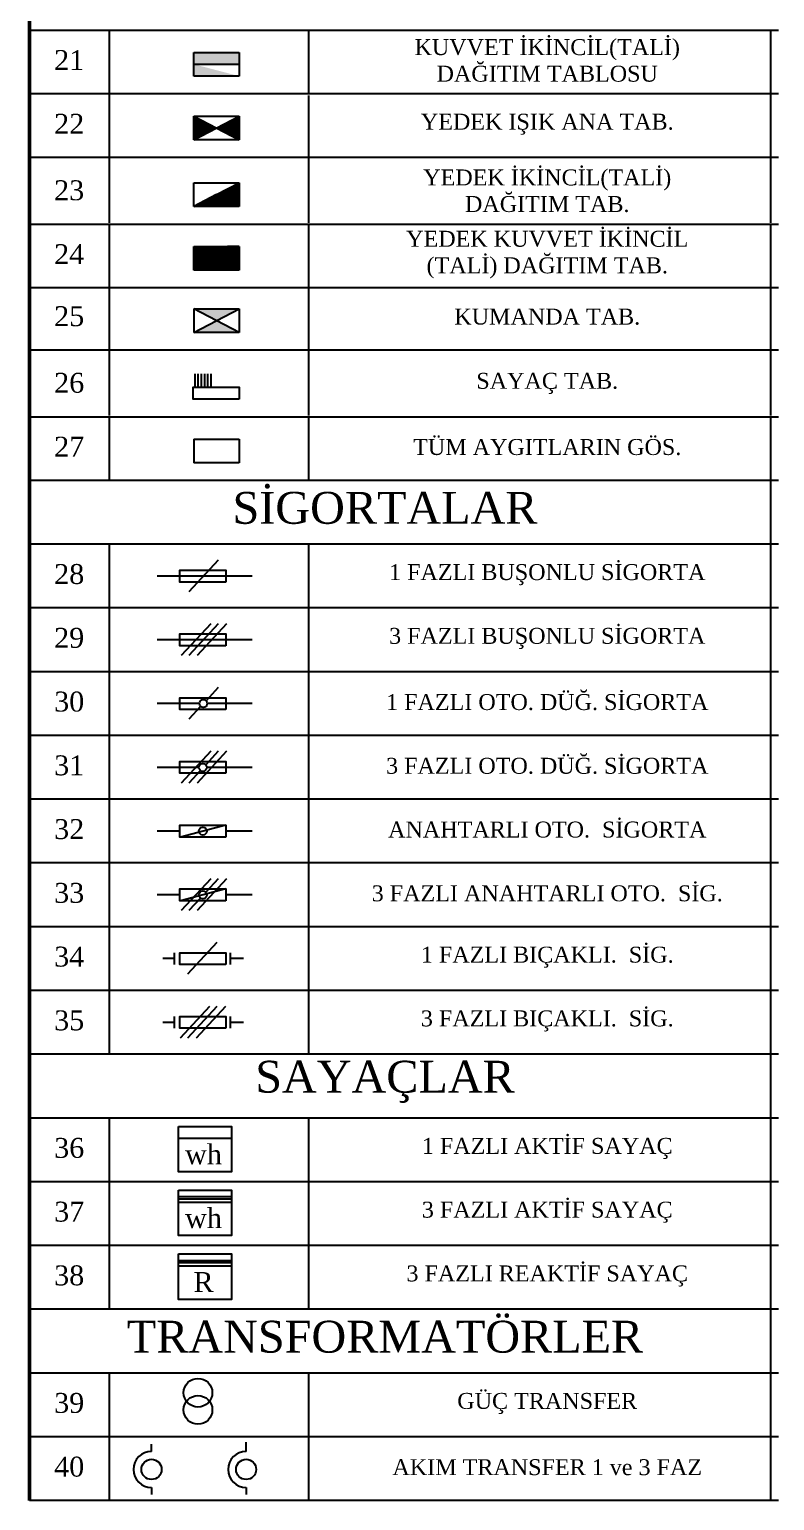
# Model space of a CAD drawing. Extents: x 17098 to 26368, y -5184 to -2184.
# Drawn here: x 24207 to 24567, y -4504 to -3794 of the extents above; entities that cross this region are included whole.
import ezdxf

# ---------------------------------------------------------------- set-up
doc = ezdxf.new("R2010")
doc.units = 0
doc.header["$MEASUREMENT"] = 0
doc.layers.get('0').update_dxf_attribs({"linetype": 'CONTINUOUS'})
doc.layers.add('priz', color=170, linetype='CONTINUOUS', lineweight=50)
doc.layers.add('TEFRIS', color=9, linetype='CONTINUOUS')
doc.styles.get("Standard").update_dxf_attribs({"font": 'times.ttf'})

msp = doc.modelspace()

# ---------------------------------------------------------------- hatches: boundary and pattern name
h = msp.add_hatch(color=256)
h.paths.add_polyline_path([(24286.87, -3816.34), (24286.87, -3804.85), (24308.77, -3804.85), (24308.77, -3816.34)], flags=16)
h.paths.add_polyline_path([(24308.77, -3816.34), (24286.87, -3816.34)], flags=0)
edge = h.paths.add_edge_path()
edge.add_line((24308.77, -3804.85), (24308.77, -3816.34))
edge.add_line((24286.87, -3810.59), (24308.77, -3810.59))
edge.add_line((24308.77, -3810.59), (24308.77, -3816.34))
h = msp.add_hatch(color=256)
h.paths.add_polyline_path([(24308.77, -3928.54), (24286.87, -3928.54), (24297.82, -3934.28)])
h.paths.add_polyline_path([(24297.82, -3934.28), (24286.87, -3940.02), (24308.77, -3940.02)])

# ---------------------------------------------------------------- linework, layer by layer
for p, q in [((24207.48, -3794.08), (24245.94, -3794.08)), ((24245.94, -3794.08), (24342.1, -3794.08)), ((24245.94, -3794.08), (24245.94, -3824.85)), ((24342.1, -3794.08), (24565.17, -3794.08)), ((24342.1, -3794.08), (24342.1, -3824.85)), ((24565.17, -3794.08), (24569.02, -3794.08)), ((24565.17, -3794.08), (24565.17, -3824.85)), ((24286.87, -3816.34), (24286.87, -3804.85)), ((24286.87, -3804.85), (24308.77, -3804.85)), ((24308.77, -3804.85), (24308.77, -3816.34)), ((24308.77, -3804.85), (24308.77, -3816.34)), ((24286.87, -3810.59), (24308.77, -3810.59)), ((24308.77, -3810.59), (24308.77, -3816.34)), ((24308.77, -3816.34), (24286.87, -3816.34)), ((24308.77, -3816.34), (24286.87, -3816.34)), ((24308.77, -3816.34), (24286.87, -3816.34)), ((24245.94, -3824.85), (24207.48, -3824.85)), ((24342.1, -3824.85), (24245.94, -3824.85)), ((24245.94, -3824.85), (24245.94, -3855.62)), ((24245.94, -3825.62), (24245.94, -3856.39)), ((24565.17, -3824.85), (24342.1, -3824.85)), ((24342.1, -3825.62), (24342.1, -3856.39)), ((24565.17, -3824.85), (24565.17, -3855.62)), ((24569.02, -3824.85), (24565.17, -3824.85)), ((24565.17, -3825.62), (24565.17, -3856.39)), ((24286.87, -3847.1), (24286.87, -3835.62)), ((24286.87, -3847.1), (24286.87, -3835.62)), ((24286.87, -3835.62), (24297.82, -3841.36)), ((24286.87, -3847.1), (24308.77, -3835.62)), ((24286.87, -3835.62), (24308.77, -3847.1)), ((24286.87, -3835.62), (24308.77, -3835.62)), ((24287.26, -3846.9), (24287.26, -3835.83)), ((24287.64, -3846.7), (24287.64, -3836.03)), ((24288.03, -3846.5), (24288.03, -3836.23)), ((24288.41, -3846.3), (24288.41, -3836.43)), ((24288.8, -3846.1), (24288.8, -3836.63)), ((24289.18, -3845.89), (24289.18, -3836.83)), ((24289.57, -3845.69), (24289.57, -3837.04)), ((24289.95, -3845.49), (24289.95, -3837.24)), ((24290.34, -3845.29), (24290.34, -3837.44)), ((24290.72, -3845.09), (24290.72, -3837.64)), ((24291.1, -3844.89), (24291.1, -3837.84)), ((24291.49, -3844.68), (24291.49, -3838.04)), ((24291.49, -3844.68), (24291.49, -3838.04)), ((24291.87, -3844.48), (24291.87, -3838.25)), ((24291.87, -3844.48), (24291.87, -3838.25)), ((24292.26, -3844.28), (24292.26, -3838.45)), ((24292.26, -3844.28), (24292.26, -3838.45)), ((24292.64, -3844.08), (24292.64, -3838.65)), ((24292.64, -3844.08), (24292.64, -3838.65)), ((24293.03, -3843.88), (24293.03, -3838.85)), ((24293.53, -3843.61), (24293.53, -3839.11)), ((24293.53, -3843.61), (24293.53, -3839.11)), ((24293.91, -3843.41), (24293.91, -3839.32)), ((24293.91, -3843.41), (24293.91, -3839.32)), ((24294.3, -3843.21), (24294.3, -3839.52)), ((24294.3, -3843.21), (24294.3, -3839.52)), ((24294.68, -3843.01), (24294.68, -3839.72)), ((24294.95, -3842.87), (24294.95, -3839.86)), ((24294.95, -3842.87), (24294.95, -3839.86)), ((24295.34, -3842.67), (24295.34, -3840.06)), ((24295.34, -3842.67), (24295.34, -3840.06)), ((24295.72, -3842.47), (24295.72, -3840.26)), ((24295.72, -3842.47), (24295.72, -3840.26)), ((24296.1, -3842.26), (24296.1, -3840.46)), ((24296.1, -3842.26), (24296.1, -3840.46)), ((24296.5, -3842.06), (24296.5, -3840.67)), ((24296.88, -3841.86), (24296.88, -3840.87)), ((24297.82, -3841.36), (24308.77, -3835.62)), ((24298.76, -3840.87), (24298.76, -3841.86)), ((24299.14, -3840.67), (24299.14, -3842.06)), ((24299.53, -3840.46), (24299.53, -3842.26)), ((24299.53, -3840.46), (24299.53, -3842.26)), ((24299.92, -3840.26), (24299.92, -3842.47)), ((24299.92, -3840.26), (24299.92, -3842.47)), ((24300.3, -3840.06), (24300.3, -3842.67)), ((24300.3, -3840.06), (24300.3, -3842.67)), ((24300.69, -3839.86), (24300.69, -3842.87)), ((24300.69, -3839.86), (24300.69, -3842.87)), ((24300.96, -3839.72), (24300.96, -3843.01)), ((24301.34, -3839.52), (24301.34, -3843.21)), ((24301.34, -3839.52), (24301.34, -3843.21)), ((24301.72, -3839.32), (24301.72, -3843.41)), ((24301.72, -3839.32), (24301.72, -3843.41)), ((24302.11, -3839.11), (24302.11, -3843.61)), ((24302.11, -3839.11), (24302.11, -3843.61)), ((24302.61, -3838.85), (24302.61, -3843.88)), ((24303, -3838.65), (24303, -3844.08)), ((24303, -3838.65), (24303, -3844.08)), ((24303.38, -3838.45), (24303.38, -3844.28)), ((24303.38, -3838.45), (24303.38, -3844.28)), ((24303.77, -3838.25), (24303.77, -3844.48)), ((24303.77, -3838.25), (24303.77, -3844.48)), ((24304.15, -3838.04), (24304.15, -3844.68)), ((24304.15, -3838.04), (24304.15, -3844.68)), ((24304.53, -3837.84), (24304.53, -3844.89)), ((24304.92, -3837.64), (24304.92, -3845.09)), ((24305.3, -3837.44), (24305.3, -3845.29)), ((24305.69, -3837.24), (24305.69, -3845.49)), ((24306.07, -3837.04), (24306.07, -3845.69)), ((24306.46, -3836.83), (24306.46, -3845.89)), ((24306.84, -3836.63), (24306.84, -3846.1)), ((24307.23, -3836.43), (24307.23, -3846.3)), ((24307.61, -3836.23), (24307.61, -3846.5)), ((24308, -3836.03), (24308, -3846.7)), ((24308.38, -3835.83), (24308.38, -3846.9)), ((24308.77, -3835.62), (24308.77, -3847.1)), ((24297.82, -3841.36), (24286.87, -3847.1)), ((24308.77, -3847.1), (24286.87, -3847.1)), ((24308.77, -3847.1), (24297.82, -3841.36)), ((24245.94, -3855.62), (24207.48, -3855.62)), ((24342.1, -3855.62), (24245.94, -3855.62)), ((24245.94, -3856.39), (24245.94, -3887.16)), ((24565.17, -3855.62), (24342.1, -3855.62)), ((24342.1, -3856.39), (24342.1, -3887.16)), ((24569.02, -3855.62), (24565.17, -3855.62)), ((24565.17, -3856.39), (24565.17, -3887.16)), ((24286.87, -3879.25), (24286.87, -3867.77)), ((24286.87, -3879.25), (24286.87, -3867.77)), ((24286.87, -3879.25), (24308.77, -3867.77)), ((24286.87, -3867.77), (24308.77, -3867.77)), ((24297.82, -3873.51), (24308.77, -3867.77)), ((24305.69, -3869.39), (24305.69, -3879.25)), ((24306.07, -3869.19), (24306.07, -3879.25)), ((24306.46, -3868.98), (24306.46, -3879.25)), ((24306.84, -3868.78), (24306.84, -3879.25)), ((24307.23, -3868.58), (24307.23, -3879.25)), ((24307.61, -3868.38), (24307.61, -3879.25)), ((24308, -3868.18), (24308, -3879.25)), ((24308.38, -3867.97), (24308.38, -3879.25)), ((24308.77, -3867.77), (24308.77, -3879.25)), ((24297.82, -3873.51), (24286.87, -3879.25)), ((24292.22, -3876.45), (24292.22, -3879.25)), ((24292.6, -3876.25), (24292.6, -3878.45)), ((24292.6, -3876.25), (24292.6, -3879.25)), ((24292.99, -3876.05), (24292.99, -3878.65)), ((24292.99, -3876.05), (24292.99, -3879.25)), ((24293.37, -3875.85), (24293.37, -3878.86)), ((24293.37, -3875.85), (24293.37, -3879.25)), ((24293.64, -3875.71), (24293.64, -3879.25)), ((24294.02, -3875.5), (24294.02, -3879.2)), ((24294.02, -3875.5), (24294.02, -3879.25)), ((24294.41, -3875.3), (24294.41, -3879.25)), ((24294.41, -3875.3), (24294.41, -3879.25)), ((24294.79, -3875.1), (24294.79, -3879.25)), ((24294.79, -3875.1), (24294.79, -3879.25)), ((24295.29, -3874.84), (24295.29, -3879.25)), ((24295.68, -3874.64), (24295.68, -3879.25)), ((24295.68, -3874.64), (24295.68, -3879.25)), ((24296.06, -3874.43), (24296.06, -3879.25)), ((24296.06, -3874.43), (24296.06, -3879.25)), ((24296.45, -3874.23), (24296.45, -3879.25)), ((24296.45, -3874.23), (24296.45, -3879.25)), ((24296.83, -3874.03), (24296.83, -3879.25)), ((24296.83, -3874.03), (24296.83, -3879.25)), ((24297.22, -3873.83), (24297.22, -3879.25)), ((24297.6, -3873.63), (24297.6, -3879.25)), ((24297.99, -3873.43), (24297.99, -3879.25)), ((24298.37, -3873.22), (24298.37, -3879.25)), ((24298.76, -3873.02), (24298.76, -3879.25)), ((24298.76, -3873.02), (24298.76, -3879.25)), ((24299.14, -3872.82), (24299.14, -3879.25)), ((24299.53, -3872.61), (24299.53, -3874.41)), ((24299.53, -3872.61), (24299.53, -3879.25)), ((24299.92, -3872.41), (24299.92, -3874.62)), ((24299.92, -3872.41), (24299.92, -3879.25)), ((24300.3, -3872.21), (24300.3, -3874.82)), ((24300.3, -3872.21), (24300.3, -3879.25)), ((24300.69, -3872.01), (24300.69, -3875.02)), ((24300.69, -3872.01), (24300.69, -3879.25)), ((24300.96, -3871.87), (24300.96, -3879.25)), ((24301.34, -3871.67), (24301.34, -3875.36)), ((24301.34, -3871.67), (24301.34, -3879.25)), ((24301.72, -3871.47), (24301.72, -3875.56)), ((24301.72, -3871.47), (24301.72, -3879.25)), ((24302.11, -3871.26), (24302.11, -3875.76)), ((24302.11, -3871.26), (24302.11, -3879.25)), ((24302.61, -3871), (24302.61, -3879.25)), ((24303, -3870.8), (24303, -3876.23)), ((24303, -3870.8), (24303, -3879.25)), ((24303.38, -3870.6), (24303.38, -3876.43)), ((24303.38, -3870.6), (24303.38, -3879.25)), ((24303.77, -3870.4), (24303.77, -3876.63)), ((24303.77, -3870.4), (24303.77, -3879.25)), ((24304.15, -3870.19), (24304.15, -3876.83)), ((24304.15, -3870.19), (24304.15, -3879.25)), ((24304.53, -3869.99), (24304.53, -3879.25)), ((24304.92, -3869.79), (24304.92, -3879.25)), ((24305.3, -3869.59), (24305.3, -3879.25)), ((24308.77, -3879.25), (24286.87, -3879.25)), ((24287.19, -3879.21), (24287.19, -3879.25)), ((24287.58, -3879.01), (24287.58, -3879.25)), ((24287.97, -3878.81), (24287.97, -3879.25)), ((24288.35, -3878.6), (24288.35, -3879.25)), ((24288.35, -3878.6), (24288.35, -3879.25)), ((24288.74, -3878.4), (24288.74, -3879.25)), ((24288.74, -3878.4), (24288.74, -3879.25)), ((24289.12, -3878.14), (24289.12, -3879.25)), ((24289.12, -3878.2), (24289.12, -3879.25)), ((24289.12, -3878.2), (24289.12, -3879.25)), ((24289.51, -3877.94), (24289.51, -3879.25)), ((24289.51, -3877.94), (24289.51, -3879.25)), ((24289.89, -3877.73), (24289.89, -3879.25)), ((24290.29, -3877.53), (24290.29, -3879.25)), ((24290.67, -3877.33), (24290.67, -3879.25)), ((24290.67, -3877.33), (24290.67, -3879.25)), ((24291.06, -3877.12), (24291.06, -3879.25)), ((24291.06, -3877.12), (24291.06, -3879.25)), ((24291.44, -3876.86), (24291.44, -3879.25)), ((24291.44, -3876.92), (24291.44, -3879.25)), ((24291.44, -3876.92), (24291.44, -3879.25)), ((24291.82, -3876.66), (24291.82, -3879.25)), ((24207.48, -3887.77), (24245.94, -3887.77)), ((24245.94, -3887.77), (24245.94, -3918.54)), ((24245.94, -3887.77), (24342.1, -3887.77)), ((24342.1, -3887.77), (24565.17, -3887.77)), ((24342.1, -3887.77), (24342.1, -3918.54)), ((24565.17, -3887.77), (24565.17, -3918.54)), ((24565.17, -3887.77), (24569.02, -3887.77)), ((24286.84, -3898.54), (24286.84, -3910.02)), ((24286.87, -3910.02), (24286.87, -3898.54)), ((24286.87, -3910.02), (24286.87, -3898.54)), ((24286.87, -3898.54), (24308.77, -3898.54)), ((24287.23, -3898.54), (24287.23, -3910.02)), ((24287.61, -3898.54), (24287.61, -3910.02)), ((24288, -3898.54), (24288, -3910.02)), ((24288.38, -3898.54), (24288.38, -3910.02)), ((24288.77, -3898.54), (24288.77, -3910.02)), ((24289.15, -3898.54), (24289.15, -3910.02)), ((24289.53, -3898.54), (24289.53, -3910.02)), ((24289.92, -3898.54), (24289.92, -3910.02)), ((24290.3, -3898.54), (24290.3, -3910.02)), ((24290.69, -3898.54), (24290.69, -3910.02)), ((24291.07, -3898.54), (24291.07, -3910.02)), ((24291.46, -3898.54), (24291.46, -3910.02)), ((24291.46, -3898.54), (24291.46, -3910.02)), ((24291.84, -3898.54), (24291.84, -3910.02)), ((24292.23, -3898.54), (24292.23, -3910.02)), ((24292.61, -3898.54), (24292.61, -3910.02)), ((24293, -3898.54), (24293, -3910.02)), ((24293.38, -3898.54), (24293.38, -3910.02)), ((24293.77, -3898.54), (24293.77, -3910.02)), ((24294.15, -3898.54), (24294.15, -3910.02)), ((24294.53, -3898.54), (24294.53, -3910.02)), ((24294.92, -3898.54), (24294.92, -3910.02)), ((24295.3, -3898.54), (24295.3, -3910.02)), ((24295.69, -3898.54), (24295.69, -3910.02)), ((24296.07, -3898.54), (24296.07, -3910.02)), ((24296.46, -3898.54), (24296.46, -3910.02)), ((24296.84, -3898.54), (24296.84, -3910.02)), ((24297.23, -3898.54), (24297.23, -3910.02)), ((24297.23, -3898.54), (24297.23, -3910.02)), ((24297.61, -3898.54), (24297.61, -3910.02)), ((24298, -3898.54), (24298, -3910.02)), ((24298.38, -3898.54), (24298.38, -3910.02)), ((24298.77, -3898.54), (24298.77, -3910.02)), ((24299.15, -3898.54), (24299.15, -3910.02)), ((24299.53, -3898.54), (24299.53, -3910.02)), ((24299.92, -3898.54), (24299.92, -3910.02)), ((24300.3, -3898.54), (24300.3, -3910.02)), ((24300.69, -3898.54), (24300.69, -3910.02)), ((24301.07, -3898.54), (24301.07, -3910.02)), ((24301.46, -3898.54), (24301.46, -3910.02)), ((24301.84, -3898.54), (24301.84, -3910.02)), ((24302.23, -3898.54), (24302.23, -3910.02)), ((24302.61, -3898.54), (24302.61, -3910.02)), ((24303, -3898.54), (24303, -3910.02)), ((24303, -3898.54), (24303, -3898.54)), ((24308.77, -3898.54), (24303, -3898.54)), ((24303, -3898.54), (24303, -3910.02)), ((24303.38, -3898.54), (24303.38, -3910.02)), ((24303.77, -3898.54), (24303.77, -3910.02)), ((24304.15, -3898.54), (24304.15, -3910.02)), ((24304.53, -3898.54), (24304.53, -3910.02)), ((24304.92, -3898.54), (24304.92, -3910.02)), ((24305.3, -3898.54), (24305.3, -3910.02)), ((24305.69, -3898.54), (24305.69, -3910.02)), ((24306.07, -3898.54), (24306.07, -3910.02)), ((24306.46, -3898.54), (24306.46, -3910.02)), ((24306.84, -3898.54), (24306.84, -3910.02)), ((24307.23, -3898.54), (24307.23, -3910.02)), ((24307.61, -3898.54), (24307.61, -3910.02)), ((24308, -3898.54), (24308, -3910.02)), ((24308.38, -3898.54), (24308.38, -3910.02)), ((24308.77, -3898.54), (24308.77, -3910.02)), ((24308.77, -3910.02), (24286.87, -3910.02)), ((24245.94, -3918.54), (24207.48, -3918.54)), ((24245.94, -3917.76), (24245.94, -3948.53)), ((24245.94, -3918.54), (24245.94, -3949.3)), ((24342.1, -3918.54), (24245.94, -3918.54)), ((24342.1, -3918.54), (24342.1, -3949.3)), ((24565.17, -3918.54), (24342.1, -3918.54)), ((24565.17, -3917.76), (24565.17, -3948.53)), ((24565.17, -3918.54), (24565.17, -3949.3)), ((24569.02, -3918.54), (24565.17, -3918.54)), ((24286.87, -3928.54), (24286.87, -3940.02)), ((24286.87, -3940.02), (24308.77, -3928.54)), ((24308.77, -3940.02), (24286.87, -3928.54)), ((24286.87, -3928.54), (24308.77, -3928.54)), ((24308.77, -3928.54), (24308.77, -3940.02)), ((24308.77, -3940.02), (24286.87, -3940.02)), ((24245.94, -3948.53), (24207.48, -3948.53)), ((24342.1, -3948.53), (24245.94, -3948.53)), ((24245.94, -3949.3), (24245.94, -3980.07)), ((24565.17, -3948.53), (24342.1, -3948.53)), ((24342.1, -3949.3), (24342.1, -3980.07)), ((24569.02, -3948.53), (24565.17, -3948.53)), ((24565.17, -3949.3), (24565.17, -3980.07)), ((24287.45, -3966.44), (24287.45, -3959.96)), ((24288.99, -3966.44), (24288.99, -3959.96)), ((24290.53, -3966.44), (24290.53, -3959.96)), ((24292.07, -3966.44), (24292.07, -3959.96)), ((24293.61, -3966.44), (24293.61, -3959.96)), ((24295.15, -3966.44), (24295.15, -3959.96)), ((24308.77, -3972.17), (24286.87, -3972.17)), ((24207.48, -3980.68), (24245.94, -3980.68)), ((24245.94, -3980.68), (24342.1, -3980.68)), ((24245.94, -3980.68), (24245.94, -4011.45)), ((24342.1, -3980.68), (24565.17, -3980.68)), ((24342.1, -3980.68), (24342.1, -4011.45)), ((24565.17, -3980.68), (24569.02, -3980.68)), ((24565.17, -3980.68), (24565.17, -4011.45)), ((24286.87, -3991.46), (24286.87, -4002.94)), ((24286.87, -3991.46), (24308.77, -3991.46)), ((24308.77, -3991.46), (24308.77, -4002.94)), ((24308.77, -4002.94), (24286.87, -4002.94)), ((24245.94, -4011.45), (24207.48, -4011.45)), ((24342.1, -4011.45), (24245.94, -4011.45)), ((24565.17, -4011.45), (24342.1, -4011.45)), ((24565.17, -4011.45), (24565.17, -4042.22)), ((24569.02, -4011.45), (24565.17, -4011.45)), ((24245.94, -4042.22), (24207.48, -4042.22)), ((24342.1, -4042.22), (24245.94, -4042.22)), ((24245.94, -4042.22), (24245.94, -4072.99)), ((24565.17, -4042.22), (24342.1, -4042.22)), ((24342.1, -4042.22), (24342.1, -4072.99)), ((24565.17, -4042.22), (24565.17, -4072.99)), ((24569.02, -4042.22), (24565.17, -4042.22)), ((24298.6, -4049.86), (24284.38, -4065.16)), ((24315.01, -4057.6), (24269.07, -4057.6)), ((24302.25, -4060.47), (24280.36, -4060.47)), ((24245.94, -4072.99), (24207.48, -4072.99)), ((24342.1, -4072.99), (24245.94, -4072.99)), ((24245.94, -4072.99), (24245.94, -4103.76)), ((24565.17, -4072.99), (24342.1, -4072.99)), ((24342.1, -4072.99), (24342.1, -4103.76)), ((24569.02, -4072.99), (24565.17, -4072.99)), ((24565.17, -4072.99), (24565.17, -4103.76)), ((24294.96, -4080.63), (24280.74, -4095.93)), ((24298.6, -4080.63), (24284.38, -4095.93)), ((24302.61, -4080.63), (24288.39, -4095.93)), ((24315.01, -4088.37), (24269.07, -4088.37)), ((24302.25, -4091.24), (24280.36, -4091.24)), ((24245.94, -4103.76), (24207.48, -4103.76)), ((24342.1, -4103.76), (24245.94, -4103.76)), ((24245.94, -4103.76), (24245.94, -4134.53)), ((24565.17, -4103.76), (24342.1, -4103.76)), ((24342.1, -4103.76), (24342.1, -4134.53)), ((24569.02, -4103.76), (24565.17, -4103.76)), ((24565.17, -4103.76), (24565.17, -4134.53)), ((24298.6, -4111.4), (24292.72, -4117.73)), ((24289.48, -4119.14), (24269.07, -4119.14)), ((24302.25, -4122.01), (24280.36, -4122.01)), ((24290.1, -4120.55), (24284.38, -4126.7)), ((24315.01, -4119.14), (24293.33, -4119.14)), ((24245.94, -4134.53), (24207.48, -4134.53)), ((24245.94, -4134.53), (24245.94, -4165.3)), ((24342.1, -4134.53), (24245.94, -4134.53)), ((24565.17, -4134.53), (24342.1, -4134.53)), ((24342.1, -4134.53), (24342.1, -4165.3)), ((24565.17, -4134.53), (24565.17, -4165.3)), ((24569.02, -4134.53), (24565.17, -4134.53)), ((24294.96, -4142.17), (24280.74, -4157.47)), ((24302.61, -4142.17), (24288.39, -4157.47)), ((24298.6, -4142.17), (24292.59, -4148.64)), ((24289.23, -4149.91), (24269.07, -4149.91)), ((24302.25, -4152.77), (24280.36, -4152.77)), ((24289.99, -4151.44), (24284.38, -4157.47)), ((24315.01, -4149.91), (24293.08, -4149.91)), ((24245.94, -4165.3), (24207.48, -4165.3)), ((24342.1, -4165.3), (24245.94, -4165.3)), ((24245.94, -4165.3), (24245.94, -4196.06)), ((24565.17, -4165.3), (24342.1, -4165.3)), ((24342.1, -4165.3), (24342.1, -4196.06)), ((24565.17, -4165.3), (24565.17, -4196.06)), ((24569.02, -4165.3), (24565.17, -4165.3)), ((24280.06, -4180.68), (24269.07, -4180.68)), ((24302.25, -4177.82), (24280.36, -4183.54)), ((24315.01, -4180.68), (24302.25, -4180.68)), ((24302.25, -4183.54), (24280.36, -4183.54)), ((24245.94, -4196.06), (24207.48, -4196.06)), ((24342.1, -4196.06), (24245.94, -4196.06)), ((24245.94, -4196.06), (24245.94, -4226.83)), ((24565.17, -4196.06), (24342.1, -4196.06)), ((24342.1, -4196.06), (24342.1, -4226.83)), ((24569.02, -4196.06), (24565.17, -4196.06)), ((24565.17, -4196.06), (24565.17, -4226.83)), ((24302.25, -4208.59), (24280.36, -4214.31)), ((24294.96, -4203.71), (24280.74, -4219.01)), ((24302.61, -4203.71), (24288.39, -4219.01)), ((24298.6, -4203.71), (24292.59, -4210.17)), ((24280.06, -4211.45), (24269.07, -4211.45)), ((24302.25, -4214.31), (24280.36, -4214.31)), ((24289.99, -4212.98), (24284.38, -4219.01)), ((24315.01, -4211.45), (24302.25, -4211.45)), ((24245.94, -4226.83), (24207.48, -4226.83)), ((24342.1, -4226.83), (24245.94, -4226.83)), ((24245.94, -4226.83), (24245.94, -4257.6)), ((24565.17, -4226.83), (24342.1, -4226.83)), ((24342.1, -4226.83), (24342.1, -4257.6)), ((24565.17, -4226.83), (24565.17, -4257.6)), ((24569.02, -4226.83), (24565.17, -4226.83)), ((24297.91, -4234.48), (24283.69, -4249.78)), ((24277.28, -4242.22), (24271.79, -4242.22)), ((24277.3, -4239.36), (24277.3, -4245.08)), ((24302.25, -4245.08), (24280.36, -4245.08)), ((24304.41, -4239.36), (24304.41, -4245.08)), ((24310.79, -4242.22), (24304.41, -4242.22)), ((24245.94, -4257.6), (24207.48, -4257.6)), ((24342.1, -4257.6), (24245.94, -4257.6)), ((24245.94, -4257.6), (24245.94, -4288.37)), ((24565.17, -4257.6), (24342.1, -4257.6)), ((24342.1, -4257.6), (24342.1, -4288.37)), ((24569.02, -4257.6), (24565.17, -4257.6)), ((24565.17, -4257.6), (24565.17, -4288.37)), ((24294.41, -4265.25), (24280.19, -4280.55)), ((24297.91, -4265.25), (24283.69, -4280.55)), ((24302.11, -4265.25), (24287.9, -4280.55)), ((24277.28, -4272.99), (24271.79, -4272.99)), ((24277.3, -4270.12), (24277.3, -4275.85)), ((24304.41, -4270.12), (24304.41, -4275.85)), ((24310.79, -4272.99), (24304.41, -4272.99)), ((24302.25, -4275.85), (24280.36, -4275.85)), ((24245.94, -4288.37), (24207.48, -4288.37)), ((24342.1, -4288.37), (24245.94, -4288.37)), ((24565.17, -4288.37), (24342.1, -4288.37)), ((24565.17, -4288.37), (24565.17, -4319.14)), ((24569.02, -4288.37), (24565.17, -4288.37)), ((24245.94, -4319.14), (24207.48, -4319.14)), ((24342.1, -4319.14), (24245.94, -4319.14)), ((24245.94, -4319.14), (24245.94, -4349.91)), ((24565.17, -4319.14), (24342.1, -4319.14)), ((24342.1, -4319.14), (24342.1, -4349.91)), ((24569.02, -4319.14), (24565.17, -4319.14)), ((24565.17, -4319.14), (24565.17, -4349.91)), ((24279.46, -4328.91), (24305.08, -4328.91)), ((24245.94, -4349.91), (24207.48, -4349.91)), ((24342.1, -4349.91), (24245.94, -4349.91)), ((24245.94, -4349.91), (24245.94, -4380.68)), ((24565.17, -4349.91), (24342.1, -4349.91)), ((24342.1, -4349.91), (24342.1, -4380.68)), ((24569.02, -4349.91), (24565.17, -4349.91)), ((24565.17, -4349.91), (24565.17, -4380.68)), ((24279.46, -4357.06), (24305.08, -4357.06)), ((24279.46, -4358.11), (24305.08, -4358.11)), ((24279.46, -4359.68), (24305.08, -4359.68)), ((24245.94, -4380.68), (24207.48, -4380.68)), ((24342.1, -4380.68), (24245.94, -4380.68)), ((24245.94, -4380.68), (24245.94, -4411.45)), ((24565.17, -4380.68), (24342.1, -4380.68)), ((24342.1, -4380.68), (24342.1, -4411.45)), ((24565.17, -4380.68), (24565.17, -4411.45)), ((24569.02, -4380.68), (24565.17, -4380.68)), ((24279.46, -4387.83), (24305.08, -4387.83)), ((24279.46, -4388.88), (24305.08, -4388.88)), ((24279.46, -4390.45), (24305.08, -4390.45)), ((24245.94, -4411.45), (24207.48, -4411.45)), ((24342.1, -4411.45), (24245.94, -4411.45)), ((24565.17, -4411.45), (24342.1, -4411.45)), ((24565.17, -4411.45), (24565.17, -4442.22)), ((24569.02, -4411.45), (24565.17, -4411.45)), ((24245.94, -4442.22), (24207.48, -4442.22)), ((24342.1, -4442.22), (24245.94, -4442.22)), ((24245.94, -4442.22), (24245.94, -4472.99)), ((24565.17, -4442.22), (24342.1, -4442.22)), ((24342.1, -4442.22), (24342.1, -4472.99)), ((24569.02, -4442.22), (24565.17, -4442.22)), ((24565.17, -4442.22), (24565.17, -4472.99)), ((24245.94, -4472.99), (24207.48, -4472.99)), ((24342.1, -4472.99), (24245.94, -4472.99)), ((24245.94, -4472.99), (24245.94, -4503.76)), ((24266.42, -4480), (24266.42, -4476.54)), ((24312.05, -4480), (24312.05, -4475.57)), ((24565.17, -4472.99), (24342.1, -4472.99)), ((24342.1, -4472.99), (24342.1, -4503.76)), ((24569.02, -4472.99), (24565.17, -4472.99)), ((24565.17, -4472.99), (24565.17, -4503.76)), ((24266.42, -4497.43), (24266.42, -4500.88)), ((24312.05, -4497.43), (24312.05, -4500.88)), ((24245.94, -4503.76), (24207.48, -4503.76)), ((24342.1, -4503.76), (24245.94, -4503.76)), ((24565.17, -4503.76), (24342.1, -4503.76)), ((24569.02, -4503.76), (24565.17, -4503.76))]:
    msp.add_line(p, q)
for points in [[(24308.77, -3972.17), (24286.58, -3972.17), (24286.58, -3966.44), (24308.77, -3966.44)], [(24302.25, -4060.47), (24280.06, -4060.47), (24280.06, -4054.74), (24302.25, -4054.74)], [(24302.25, -4091.24), (24280.06, -4091.24), (24280.06, -4085.51), (24302.25, -4085.51)], [(24302.25, -4122.01), (24280.06, -4122.01), (24280.06, -4116.28), (24302.25, -4116.28)], [(24302.25, -4152.77), (24280.06, -4152.77), (24280.06, -4147.05), (24302.25, -4147.05)], [(24302.25, -4183.54), (24280.06, -4183.54), (24280.06, -4177.82), (24302.25, -4177.82)], [(24302.25, -4214.31), (24280.06, -4214.31), (24280.06, -4208.59), (24302.25, -4208.59)], [(24302.25, -4245.08), (24280.06, -4245.08), (24280.06, -4239.36), (24302.25, -4239.36)], [(24302.25, -4275.85), (24280.06, -4275.85), (24280.06, -4270.12), (24302.25, -4270.12)], [(24279.46, -4323.16), (24305.08, -4323.16), (24305.08, -4345.1), (24279.46, -4345.1)], [(24279.46, -4353.93), (24305.08, -4353.93), (24305.08, -4375.87), (24279.46, -4375.87)], [(24279.46, -4384.7), (24305.08, -4384.7), (24305.08, -4406.64), (24279.46, -4406.64)]]:
    msp.add_lwpolyline(points, close=True)
for centre, radius in [((24291.41, -4119.14), 1.92), ((24291.16, -4149.91), 1.92), ((24291.16, -4180.68), 1.92), ((24291.16, -4211.45), 1.92), ((24288.83, -4451.72), 6.92), ((24288.83, -4459.99), 6.92), ((24266.42, -4488.71), 4.87), ((24312.05, -4488.71), 4.87)]:
    msp.add_circle(centre, radius)
for centre in [(24266.42, -4488.71), (24312.05, -4488.71)]:
    msp.add_arc(centre, 8.71, 90, 270)
at = {"layer": 'priz', "color": 0, "lineweight": 50}
msp.add_line((24207.48, -3109.24), (24207.48, -4503.76), dxfattribs=at)

# ---------------------------------------------------------------- texts
at = {"layer": 'TEFRIS', "linetype": 'ByBlock', "attachment_point": 5}
for s, insert, char_height in [('{\\fTimes New Roman|b0|i0|c162|p18;KUVVET İKİNCİL(TALİ)\\PDAĞITIM TABLOSU}', (24457.38, -3808.78), 7.6923), ('{\\fTimes New Roman|b0|i0|c162|p18;21}', (24226.67, -3808.55), 9.6154), ('{\\fTimes New Roman|b0|i0|c162|p18;22}', (24226.67, -3839.31), 9.6154), ('{\\fTimes New Roman|b0|i0|c162|p18;YEDEK IŞIK ANA TAB.}', (24457.38, -3839.55), 7.6923), ('{\\fTimes New Roman|b0|i0|c162|p18;YEDEK İKİNCİL(TALİ) \\PDAĞITIM TAB.}', (24457.38, -3871.7), 7.6923), ('{\\fTimes New Roman|b0|i0|c162|p18;23}', (24226.67, -3871.46), 9.6154), ('{\\fTimes New Roman|b0|i0|c162|p18;YEDEK KUVVET İKİNCİL\\P(TALİ) DAĞITIM TAB.}', (24457.38, -3902.47), 7.6923), ('{\\fTimes New Roman|b0|i0|c162|p18;24}', (24226.67, -3902.23), 9.6154), ('{\\fTimes New Roman|b0|i0|c162|p18;25}', (24226.67, -3932.23), 9.6154), ('{\\fTimes New Roman|b0|i0|c162|p18;KUMANDA TAB.}', (24457.38, -3932.46), 7.6923), ('{\\fTimes New Roman|b0|i0|c162|p18;26}', (24226.67, -3964.38), 9.6154), ('{\\fTimes New Roman|b0|i0|c162|p18;SAYAÇ TAB.}', (24457.38, -3964.61), 7.6923), ('{\\fTimes New Roman|b0|i0|c162|p18;TÜM AYGITLARIN GÖS.}', (24457.38, -3995.38), 7.6923), ('{\\fTimes New Roman|b0|i0|c162|p18;27}', (24226.67, -3995.15), 9.6154), ('{\\fTimes New Roman|b0|i0|c162|p18;SİGORTALAR}', (24379.08, -4024.77), 15.3846), ('{\\fTimes New Roman|b0|i0|c162|p18;28}', (24226.67, -4056.69), 9.6154), ('{\\fTimes New Roman|b0|i0|c162|p18;1 FAZLI BUŞONLU SİGORTA}', (24457.38, -4056.92), 7.6923), ('{\\fTimes New Roman|b0|i0|c162|p18;3 FAZLI BUŞONLU SİGORTA}', (24457.38, -4087.69), 7.6923), ('{\\fTimes New Roman|b0|i0|c162|p18;29}', (24226.67, -4087.46), 9.6154), ('{\\fTimes New Roman|b0|i0|c162|p18;30}', (24226.67, -4118.22), 9.6154), ('{\\fTimes New Roman|b0|i0|c162|p18;1 FAZLI OTO. DÜĞ. SİGORTA}', (24457.38, -4118.46), 7.6923), ('{\\fTimes New Roman|b0|i0|c162|p18;31}', (24226.67, -4148.99), 9.6154), ('{\\fTimes New Roman|b0|i0|c162|p18;3 FAZLI OTO. DÜĞ. SİGORTA}', (24457.38, -4149.23), 7.6923), ('{\\fTimes New Roman|b0|i0|c162|p18;ANAHTARLI OTO.  SİGORTA}', (24457.38, -4180), 7.6923), ('{\\fTimes New Roman|b0|i0|c162|p18;32}', (24226.67, -4179.76), 9.6154), ('{\\fTimes New Roman|b0|i0|c162|p18;33}', (24226.67, -4210.53), 9.6154), ('{\\fTimes New Roman|b0|i0|c162|p18;3 FAZLI ANAHTARLI OTO.  SİG.}', (24457.38, -4210.77), 7.6923), ('{\\fTimes New Roman|b0|i0|c162|p18;34}', (24226.67, -4241.3), 9.6154), ('{\\fTimes New Roman|b0|i0|c162|p18;1 FAZLI BIÇAKLI.  SİG.}', (24457.38, -4241.54), 7.6923), ('{\\fTimes New Roman|b0|i0|c162|p18;3 FAZLI BIÇAKLI.  SİG.}', (24457.38, -4272.3), 7.6923), ('{\\fTimes New Roman|b0|i0|c162|p18;35}', (24226.67, -4272.07), 9.6154), ('{\\fTimes New Roman|b0|i0|c162|p18;SAYAÇLAR}', (24379.08, -4301.69), 15.3846), ('{\\fTimes New Roman|b0|i0|c162|p18;36}', (24226.67, -4333.61), 9.6154), ('{\\fTimes New Roman|b0|i0|c162|p18;1 FAZLI AKTİF SAYAÇ}', (24457.38, -4333.84), 7.6923), ('{\\fTimes New Roman|b0|i0|c162|p18;wh}', (24291.5, -4336.74), 9.6154), ('{\\fTimes New Roman|b0|i0|c162|p18;3 FAZLI AKTİF SAYAÇ}', (24457.38, -4364.61), 7.6923), ('{\\fTimes New Roman|b0|i0|c162|p18;37}', (24226.67, -4364.38), 9.6154), ('{\\fTimes New Roman|b0|i0|c162|p18;wh}', (24291.5, -4367.51), 9.6154), ('{\\fTimes New Roman|b0|i0|c162|p18;38}', (24226.67, -4395.15), 9.6154), ('{\\fTimes New Roman|b0|i0|c162|p18;R}', (24291.5, -4398.28), 9.6154), ('{\\fTimes New Roman|b0|i0|c162|p18;3 FAZLI REAKTİF SAYAÇ}', (24457.38, -4395.38), 7.6923), ('{\\fTimes New Roman|b0|i0|c162|p18;TRANSFORMATÖRLER}', (24379.08, -4424.77), 15.3846), ('{\\fTimes New Roman|b0|i0|c162|p18;GÜÇ TRANSFER}', (24457.38, -4456.92), 7.6923), ('{\\fTimes New Roman|b0|i0|c162|p18;39}', (24226.67, -4456.69), 9.6154), ('{\\fTimes New Roman|b0|i0|c162|p18;40}', (24226.67, -4487.46), 9.6154), ('{\\fTimes New Roman|b0|i0|c162|p18;AKIM TRANSFER 1 ve 3 FAZ}', (24457.38, -4487.69), 7.6923)]:
    msp.add_mtext(s, dxfattribs=dict(at, insert=insert, char_height=char_height))

doc.saveas('drawing.dxf')
